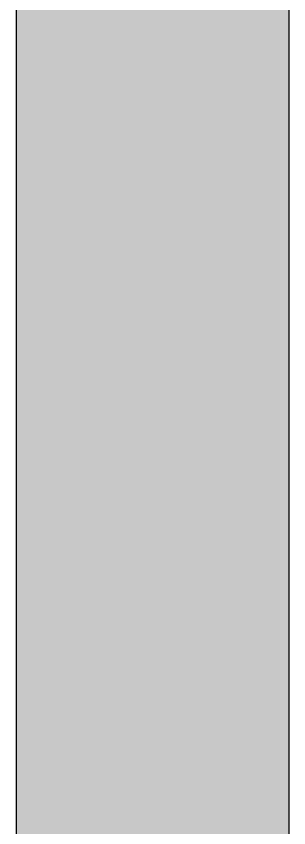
# Model space of a CAD drawing. Header units: inches. Extents: x -1176 to 1545, y -2552 to 978.
# Drawn here: x -1035.1 to -1017.1, y -951.5 to -897.9 of the extents above; entities that cross this region are included whole.
import ezdxf

# ---------------------------------------------------------------- set-up
doc = ezdxf.new("R2010")
doc.units = ezdxf.units.IN
doc.header["$MEASUREMENT"] = 0
doc.layers.add('A-WALL', color=113, linetype='Continuous', lineweight=18)
doc.layers.add('A-WALL-PATT', color=111, linetype='Continuous', lineweight=18)

msp = doc.modelspace()

# ---------------------------------------------------------------- hatches: boundary and pattern name
at = {"layer": 'A-WALL-PATT'}
h = msp.add_hatch(color=250, dxfattribs=at)
h.paths.add_polyline_path([(-1017.062, -1266.185), (-1017.062, -1210.935), (-1035.062, -1210.935), (-1035.062, -1266.185)], flags=0)
h.paths.add_polyline_path([(-1017.062, -1169.435), (-1017.062, -1003.935), (-1035.062, -1003.935), (-1035.062, -1169.435)], flags=0)
h.paths.add_polyline_path([(-1017.062, -962.435), (-1017.062, -859.935), (-1035.062, -859.935), (-1035.062, -962.435)], flags=0)
h.paths.add_polyline_path([(-1035.062, -818.435), (-1017.062, -818.435), (-1017.062, -715.935), (-1035.062, -715.935), (-1035.062, -817.892)], flags=0)
h.paths.add_polyline_path([(-1017.062, -674.435), (-1017.062, -567.935), (-1035.062, -567.935), (-1035.062, -674.435)], flags=0)
h.paths.add_polyline_path([(-1017.062, -534.435), (-1017.062, -425.685), (-1035.062, -425.685), (-1035.062, -534.435)], flags=0)
h.paths.add_polyline_path([(-1017.062, -388.685), (-1017.062, -275.185), (-1035.062, -275.185), (-1035.062, -388.685)], flags=0)
h.paths.add_polyline_path([(-1017.062, -239.185), (-1017.062, -119.495), (-1035.062, -119.495), (-1035.062, -239.185)], flags=0)
h.paths.add_polyline_path([(-1035.062, -83.495), (-1017.062, -83.495), (-1017.062, 16.255), (-1035.062, 16.255), (-1035.062, -59.664)], flags=0)

# ---------------------------------------------------------------- linework, layer by layer
at = {"layer": 'A-WALL', "color": 8, "lineweight": 30}
for p, q in [((-1035.062, -859.935), (-1035.062, -962.435)), ((-1017.062, -859.935), (-1017.062, -962.435))]:
    msp.add_line(p, q, dxfattribs=at)

doc.saveas('drawing.dxf')
